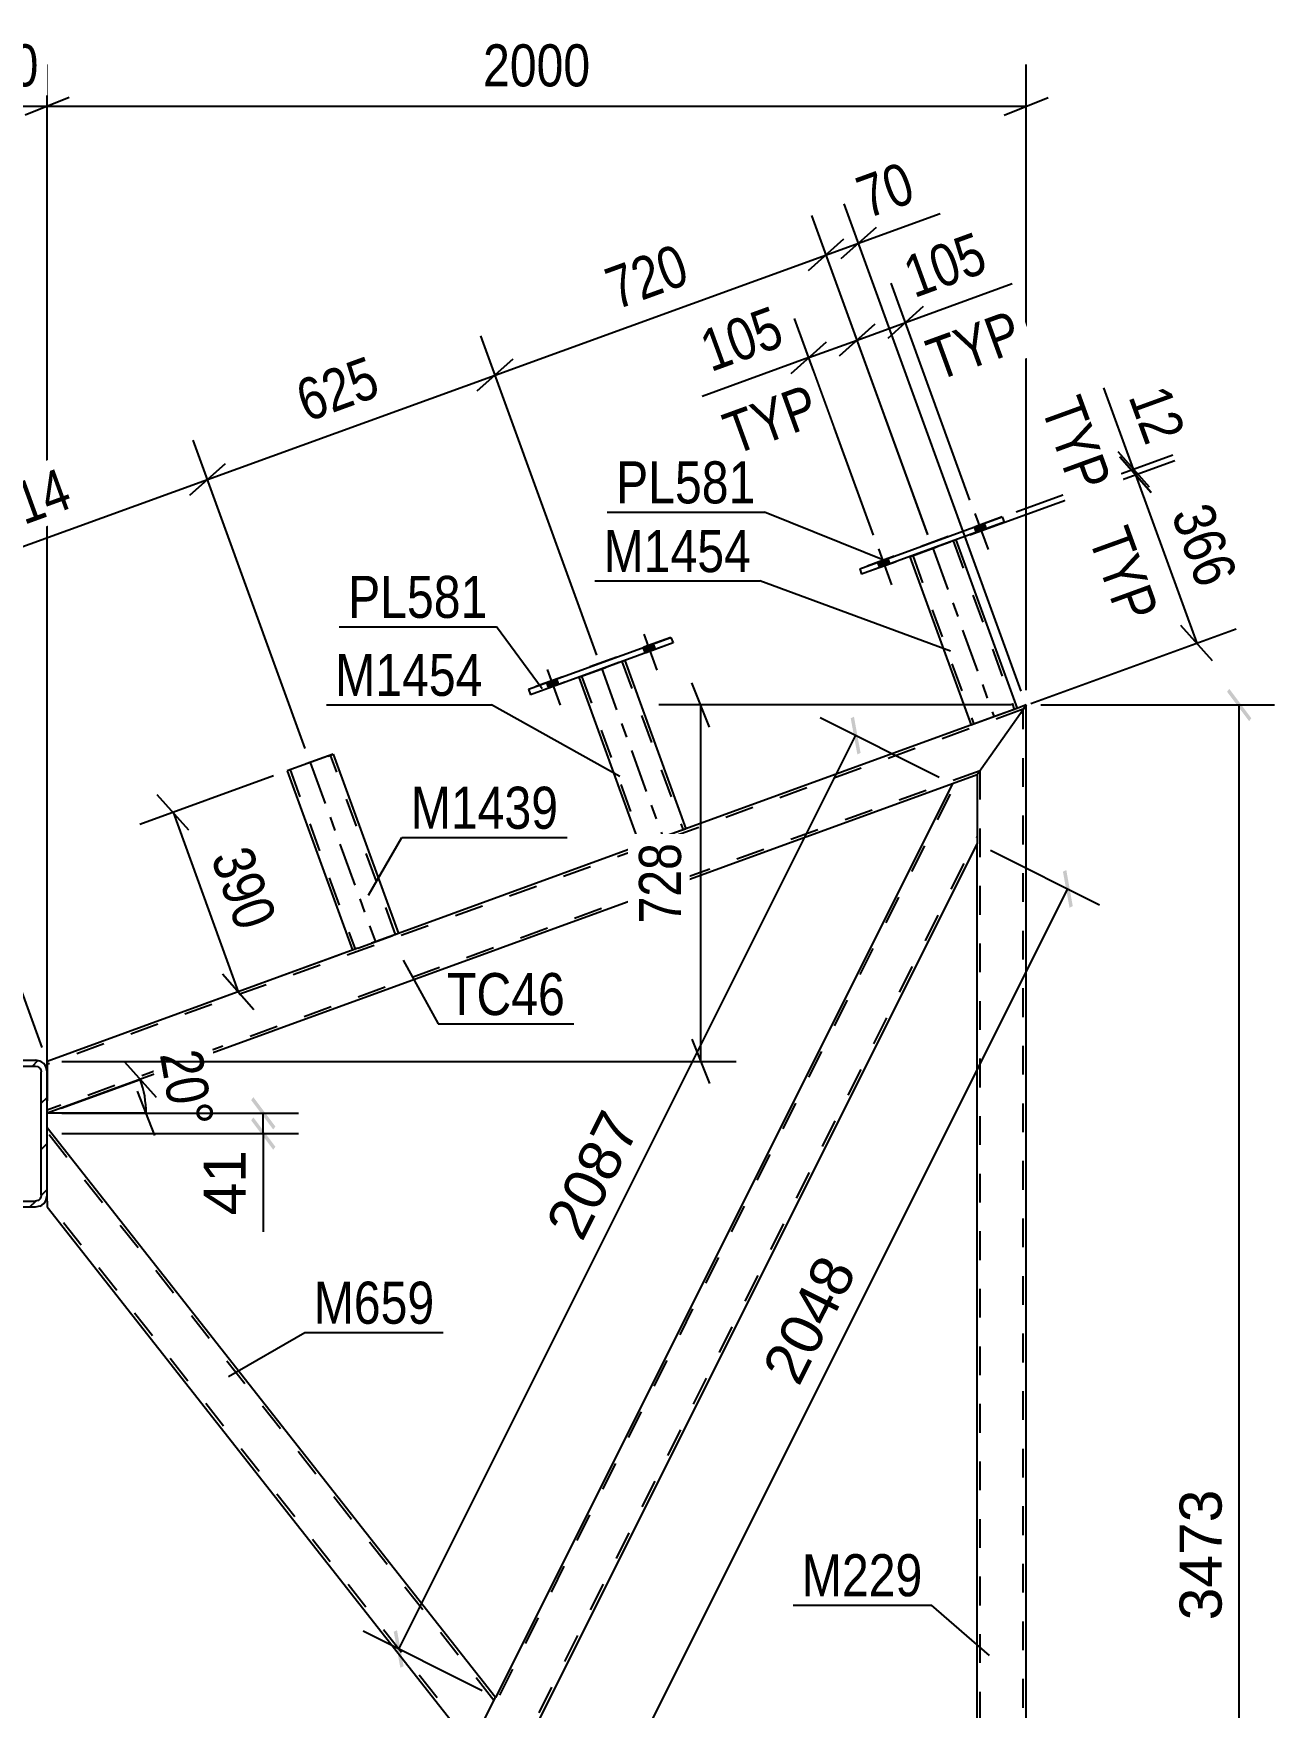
# Model space of a CAD drawing. Header units: millimetres. Extents: x -141 to 1048, y -561 to 280.
# Drawn here: x 836.4 to 920.9, y 45.2 to 159.2 of the extents above; entities that cross this region are included whole.
import ezdxf

# ---------------------------------------------------------------- set-up
doc = ezdxf.new("R2010")
doc.units = ezdxf.units.MM
doc.linetypes.add('DXK_LINE_DOT2', pattern=[3.9198, 1.9599, -1.9599])
doc.linetypes.add('DXK_LINE_DOT3', pattern=[5.9187, 2.979, -0.9799, 0.9799, -0.9799])
doc.styles.add('Arial', font='ARIAL.TTF', dxfattribs={"height": 0.2})
doc.styles.add('Arial Narrow', font='ARIALN.TTF', dxfattribs={"height": 0.2})

# ---------------------------------------------------------------- blocks, each defined once
blk = doc.blocks.new('Bolt-389626618-49842 - 2294')
at = {"linetype": 'Continuous'}
for points in [[(878.57, 117.63), (877.88, 117.38), (878.02, 117), (878.71, 117.25)], [(871.99, 115.23), (871.31, 114.98), (871.44, 114.61), (872.13, 114.86)]]:
    blk.add_hatch(color=1, dxfattribs=at).paths.add_polyline_path(points)
at = {"color": 1, "linetype": 'Continuous'}
for p, q in [((877.94, 118.29), (878.83, 115.84)), ((878.57, 117.63), (878.71, 117.25)), ((877.88, 117.38), (878.02, 117)), ((871.36, 115.89), (872.25, 113.45)), ((871.99, 115.23), (872.13, 114.86)), ((871.31, 114.98), (871.44, 114.61))]:
    blk.add_line(p, q, dxfattribs=at)
blk = doc.blocks.new('Part-389626618-2383 - 2294')
at = {"linetype": 'Continuous'}
h = blk.add_hatch(dxfattribs=at)
h.set_pattern_fill('', scale=0.7, style=0, pattern_type=0)
h.set_pattern_definition([(45, (830.6463, 80.0846), (-1.57154, 1.57154), [])])
h.paths.add_polyline_path([(830.65, 88.48), (830.65, 80.08), (830.71, 79.78), (830.88, 79.52), (831.14, 79.35), (831.45, 79.28), (836.51, 79.28), (836.82, 79.35), (837.08, 79.52), (837.25, 79.78), (837.31, 80.08), (837.31, 88.48), (837.25, 88.79), (837.08, 89.05), (836.82, 89.22), (836.51, 89.28), (831.45, 89.28), (831.14, 89.22), (830.88, 89.05), (830.71, 88.79)])
h.paths.add_polyline_path([(831.16, 88.77), (831.29, 88.85), (831.45, 88.88), (836.51, 88.88), (836.67, 88.85), (836.8, 88.77), (836.88, 88.64), (836.91, 88.48), (836.91, 80.08), (836.88, 79.93), (836.8, 79.8), (836.67, 79.72), (836.51, 79.68), (831.45, 79.68), (831.29, 79.72), (831.16, 79.8), (831.08, 79.93), (831.05, 80.08), (831.05, 88.48), (831.08, 88.64)])
at = {"color": 2, "linetype": 'Continuous'}
for p, q in [((831.45, 89.28), (831.14, 89.22)), ((831.45, 89.28), (836.51, 89.28)), ((836.82, 89.22), (836.51, 89.28)), ((830.71, 88.79), (830.65, 88.48)), ((830.65, 80.08), (830.65, 88.48)), ((831.05, 88.48), (831.08, 88.64)), ((831.05, 80.08), (831.05, 88.48)), ((831.29, 88.85), (831.45, 88.88)), ((831.45, 88.88), (836.51, 88.88)), ((836.51, 88.88), (836.67, 88.85)), ((836.88, 88.64), (836.91, 88.48)), ((836.91, 80.08), (836.91, 88.48)), ((837.31, 88.48), (837.25, 88.79)), ((837.31, 80.08), (837.31, 88.48)), ((830.65, 80.08), (830.71, 79.78)), ((831.08, 79.93), (831.05, 80.08)), ((836.91, 80.08), (836.88, 79.93)), ((837.25, 79.78), (837.31, 80.08)), ((831.14, 79.35), (831.45, 79.28)), ((831.45, 79.68), (831.29, 79.72)), ((831.45, 79.68), (836.51, 79.68)), ((831.45, 79.28), (836.51, 79.28)), ((836.67, 79.72), (836.51, 79.68)), ((836.51, 79.28), (836.82, 79.35))]:
    blk.add_line(p, q, dxfattribs=at)
for centre, radius, start, end in [((831.45, 88.48), 0.8, 112.5, 157.5), ((836.51, 88.48), 0.8, 22.5, 67.5), ((831.45, 88.48), 0.4, 112.5, 157.5), ((836.51, 88.48), 0.4, 22.5, 67.5), ((831.45, 80.08), 0.4, 202.5, 247.5), ((836.51, 80.08), 0.4, 292.5, 337.5), ((831.45, 80.08), 0.8, 202.5, 247.5), ((836.51, 80.08), 0.8, 292.5, 337.5)]:
    blk.add_arc(centre, radius, start, end, dxfattribs=at)
blk = doc.blocks.new('Part-389626618-2486 - 2294')
at = {"color": 2, "linetype": 'Continuous'}
for p, q in [((903.58, 112.9), (900.65, 108.71)), ((903.98, 113.47), (903.58, 112.9)), ((903.98, -2.07), (903.98, 113.47)), ((900.65, 4.16), (900.65, 104.03))]:
    blk.add_line(p, q, dxfattribs=at)
at = {"color": 7, "linetype": 'DXK_LINE_DOT2'}
for p, q in [((903.78, -1.86), (903.78, 113.18)), ((903.98, 113.47), (903.86, 113.3)), ((900.65, 108.71), (900.65, 104.03)), ((900.85, 1.19), (900.85, 108.99))]:
    blk.add_line(p, q, dxfattribs=at)
blk = doc.blocks.new('Part-389626618-2422 - 2294')
at = {"color": 2, "linetype": 'Continuous'}
for p, q in [((900.65, 108.71), (898.95, 108.09)), ((900.65, 108.71), (900.65, 104.03)), ((898.95, 108.09), (867.83, 45.88)), ((900.65, 104.03), (870.11, 42.98))]:
    blk.add_line(p, q, dxfattribs=at)
at = {"color": 7, "linetype": 'DXK_LINE_DOT2'}
for p, q in [((836.57, -17.06), (899.22, 108.19)), ((837.49, -21.78), (900.65, 104.48)), ((866.18, 42.58), (867.83, 45.88))]:
    blk.add_line(p, q, dxfattribs=at)
blk = doc.blocks.new('Part-389626618-2448 - 2294')
at = {"color": 7, "linetype": 'DXK_LINE_DOT2'}
for p, q in [((903.78, 113.18), (837.31, 88.99)), ((903.36, 113.24), (902.13, 112.8)), ((903.86, 113.3), (903.98, 113.47)), ((900.85, 108.99), (837.31, 85.87)), ((900.65, 108.71), (898.95, 108.09)), ((880.81, 105.03), (879.54, 104.57)), ((861.23, 97.91), (858.47, 96.91)), ((837.31, 89.2), (837.31, 89.17)), ((837.31, 89.17), (837.31, 89.08)), ((837.31, 88.48), (837.31, 85.66))]:
    blk.add_line(p, q, dxfattribs=at)
at = {"color": 2, "linetype": 'Continuous'}
for p, q in [((903.58, 112.9), (900.65, 108.71)), ((903.98, 113.47), (903.36, 113.24)), ((903.86, 113.3), (903.58, 112.9)), ((903.98, 113.47), (903.86, 113.3)), ((902.13, 112.8), (880.81, 105.03)), ((898.95, 108.09), (837.31, 85.66)), ((879.54, 104.57), (861.23, 97.91)), ((858.47, 96.91), (837.31, 89.2)), ((837.31, 89.2), (837.31, 88.78)), ((837.31, 88.78), (837.31, 88.48))]:
    blk.add_line(p, q, dxfattribs=at)
blk = doc.blocks.new('Part-389626618-49838 - 2294')
at = {"color": 7, "linetype": 'DXK_LINE_DOT2'}
for p, q in [((856.79, 110.12), (853.66, 108.99)), ((856.49, 110.01), (856.55, 110.04)), ((856.55, 110.04), (856.56, 110.04)), ((856.56, 110.04), (856.59, 110.05)), ((856.6, 110.06), (856.59, 110.05)), ((856.6, 110.06), (856.6, 110.06)), ((861.04, 97.84), (856.6, 110.06)), ((853.85, 109.06), (853.85, 109.06)), ((853.85, 109.06), (858.28, 96.84)), ((861.23, 97.91), (858.1, 96.77)), ((861, 97.82), (860.85, 97.77)), ((858.28, 96.84), (858.3, 96.84))]:
    blk.add_line(p, q, dxfattribs=at)
at = {"color": 2, "linetype": 'Continuous'}
for p, q in [((856.42, 109.99), (853.66, 108.99)), ((856.42, 109.99), (856.79, 110.12)), ((856.79, 110.12), (856.79, 110.12)), ((856.79, 110.12), (861.23, 97.91)), ((853.66, 108.99), (853.66, 108.99)), ((853.66, 108.99), (858.1, 96.77)), ((858.47, 96.91), (860.85, 97.77)), ((861.12, 97.87), (860.85, 97.77)), ((861.2, 97.9), (861.12, 97.87)), ((861.23, 97.91), (861.2, 97.9)), ((858.47, 96.91), (858.1, 96.77))]:
    blk.add_line(p, q, dxfattribs=at)
at = {"color": 7, "linetype": 'DXK_LINE_DOT3'}
blk.add_line((855.22, 109.56), (859.66, 97.34), dxfattribs=at)
blk = doc.blocks.new('Bolt-389626618-49845 - 2294')
at = {"linetype": 'Continuous'}
for points in [[(901.12, 125.84), (900.44, 125.59), (900.57, 125.21), (901.26, 125.46)], [(894.55, 123.44), (893.86, 123.19), (893.99, 122.82), (894.68, 123.07)]]:
    blk.add_hatch(color=1, dxfattribs=at).paths.add_polyline_path(points)
at = {"color": 1, "linetype": 'Continuous'}
for p, q in [((900.44, 125.59), (900.57, 125.21)), ((900.49, 126.5), (901.38, 124.05)), ((901.12, 125.84), (901.26, 125.46)), ((893.86, 123.19), (893.99, 122.82)), ((893.92, 124.1), (894.81, 121.66)), ((894.55, 123.44), (894.68, 123.07))]:
    blk.add_line(p, q, dxfattribs=at)
blk = doc.blocks.new('Part-389626618-2492 - 2294')
at = {"color": 2, "linetype": 'Continuous'}
for p, q in [((867.83, 45.88), (837.31, 84.68)), ((837.31, 79.68), (837.31, 80.08)), ((837.31, 79.68), (837.31, 79.28)), ((837.31, 79.28), (866.18, 42.58)), ((866.18, 42.58), (867.83, 45.88))]:
    blk.add_line(p, q, dxfattribs=at)
at = {"color": 7, "linetype": 'DXK_LINE_DOT2'}
for p, q in [((837.31, 80.08), (837.31, 84.68)), ((867.73, 45.68), (837.31, 84.35)), ((866.28, 42.78), (837.31, 79.61))]:
    blk.add_line(p, q, dxfattribs=at)
blk = doc.blocks.new('Bolt-389626618-49841 - 2294')
at = {"linetype": 'Continuous'}
for points in [[(878.57, 117.63), (877.88, 117.38), (878.02, 117), (878.71, 117.25)], [(871.99, 115.23), (871.31, 114.98), (871.44, 114.61), (872.13, 114.86)]]:
    blk.add_hatch(color=1, dxfattribs=at).paths.add_polyline_path(points)
at = {"color": 1, "linetype": 'Continuous'}
for p, q in [((877.94, 118.29), (878.83, 115.84)), ((878.57, 117.63), (878.71, 117.25)), ((877.88, 117.38), (878.02, 117)), ((871.36, 115.89), (872.25, 113.45)), ((871.99, 115.23), (872.13, 114.86)), ((871.31, 114.98), (871.44, 114.61))]:
    blk.add_line(p, q, dxfattribs=at)
blk = doc.blocks.new('Part-389626618-49831 - 2294')
at = {"color": 7, "linetype": 'DXK_LINE_DOT2'}
for p, q in [((873.51, 115.36), (876.64, 116.5)), ((876.64, 116.5), (873.51, 115.36)), ((876.45, 116.43), (876.45, 116.43)), ((876.45, 116.43), (880.62, 104.96)), ((876.64, 116.5), (876.64, 116.5)), ((873.51, 115.36), (873.51, 115.36)), ((873.51, 115.36), (873.51, 115.36)), ((873.51, 115.36), (873.51, 115.36)), ((873.7, 115.43), (873.7, 115.43)), ((873.7, 115.43), (877.86, 103.96)), ((880.81, 105.03), (877.67, 103.9)), ((880.57, 104.95), (880.43, 104.9)), ((877.67, 103.9), (877.67, 103.9)), ((877.86, 103.96), (877.88, 103.97))]:
    blk.add_line(p, q, dxfattribs=at)
at = {"color": 2, "linetype": 'Continuous'}
for p, q in [((876.64, 116.5), (880.81, 105.03)), ((873.51, 115.36), (877.67, 103.9)), ((880.43, 104.9), (878.05, 104.03)), ((880.7, 104.99), (880.43, 104.9)), ((880.78, 105.02), (880.7, 104.99)), ((880.81, 105.03), (880.78, 105.02)), ((878.05, 104.03), (877.67, 103.9))]:
    blk.add_line(p, q, dxfattribs=at)
at = {"color": 7, "linetype": 'DXK_LINE_DOT3'}
blk.add_line((875.07, 115.93), (879.24, 104.46), dxfattribs=at)
blk = doc.blocks.new('Part-389626618-49832 - 2294')
at = {"color": 2, "linetype": 'Continuous'}
for p, q in [((870.08, 114.54), (879.79, 118.07)), ((879.93, 117.7), (870.22, 114.16)), ((879.79, 118.07), (879.79, 118.07)), ((879.79, 118.07), (879.93, 117.7)), ((870.08, 114.54), (870.08, 114.54)), ((870.08, 114.54), (870.22, 114.16))]:
    blk.add_line(p, q, dxfattribs=at)
at = {"color": 7, "linetype": 'DXK_LINE_DOT2'}
for p, q in [((879.79, 118.07), (870.08, 114.54)), ((879.93, 117.7), (870.22, 114.16))]:
    blk.add_line(p, q, dxfattribs=at)
blk = doc.blocks.new('Part-389626618-49835 - 2294')
at = {"color": 7, "linetype": 'DXK_LINE_DOT2'}
for p, q in [((896.06, 123.57), (899.19, 124.71)), ((899.19, 124.71), (896.06, 123.57)), ((899.01, 124.64), (899.01, 124.64)), ((899.01, 124.64), (903.17, 113.17)), ((899.19, 124.71), (899.19, 124.71)), ((896.06, 123.57), (896.06, 123.57)), ((896.06, 123.57), (896.06, 123.57)), ((896.06, 123.57), (896.06, 123.57)), ((896.25, 123.64), (896.25, 123.64)), ((896.25, 123.64), (900.41, 112.17)), ((903.36, 113.24), (900.23, 112.1)), ((903.13, 113.16), (902.98, 113.1)), ((900.23, 112.1), (900.23, 112.1)), ((900.41, 112.17), (900.43, 112.18))]:
    blk.add_line(p, q, dxfattribs=at)
at = {"color": 2, "linetype": 'Continuous'}
for p, q in [((899.19, 124.71), (903.36, 113.24)), ((896.06, 123.57), (900.23, 112.1)), ((902.98, 113.1), (900.6, 112.24)), ((903.25, 113.2), (902.98, 113.1)), ((903.33, 113.23), (903.25, 113.2)), ((903.36, 113.24), (903.33, 113.23)), ((900.6, 112.24), (900.23, 112.1))]:
    blk.add_line(p, q, dxfattribs=at)
at = {"color": 7, "linetype": 'DXK_LINE_DOT3'}
blk.add_line((897.63, 124.14), (901.79, 112.67), dxfattribs=at)
blk = doc.blocks.new('Part-389626618-49836 - 2294')
at = {"color": 2, "linetype": 'Continuous'}
for p, q in [((892.64, 122.75), (902.35, 126.28)), ((902.48, 125.91), (892.77, 122.37)), ((902.35, 126.28), (902.35, 126.28)), ((902.35, 126.28), (902.48, 125.91)), ((892.64, 122.75), (892.64, 122.75)), ((892.64, 122.75), (892.77, 122.37))]:
    blk.add_line(p, q, dxfattribs=at)
at = {"color": 7, "linetype": 'DXK_LINE_DOT2'}
for p, q in [((902.35, 126.28), (892.64, 122.75)), ((902.48, 125.91), (892.77, 122.37))]:
    blk.add_line(p, q, dxfattribs=at)
blk = doc.blocks.new('Bolt-389626618-49846 - 2294')
at = {"linetype": 'Continuous'}
for points in [[(901.12, 125.84), (900.44, 125.59), (900.57, 125.21), (901.26, 125.46)], [(894.55, 123.44), (893.86, 123.19), (893.99, 122.82), (894.68, 123.07)]]:
    blk.add_hatch(color=1, dxfattribs=at).paths.add_polyline_path(points)
at = {"color": 1, "linetype": 'Continuous'}
for p, q in [((900.44, 125.59), (900.57, 125.21)), ((900.49, 126.5), (901.38, 124.05)), ((901.12, 125.84), (901.26, 125.46)), ((893.86, 123.19), (893.99, 122.82)), ((893.92, 124.1), (894.81, 121.66)), ((894.55, 123.44), (894.68, 123.07))]:
    blk.add_line(p, q, dxfattribs=at)
blk = doc.blocks.new('AngleDimension-389626618-2511 - 2294')
at = {"color": 7, "linetype": 'Continuous'}
for p, q in [((842.57, 89.17), (844.72, 86.76)), ((843.64, 87.96), (837.31, 85.66)), ((838.25, 86), (843.64, 87.96)), ((844.65, 84.16), (843.45, 87.16)), ((844.05, 85.66), (837.31, 85.66))]:
    blk.add_line(p, q, dxfattribs=at)
blk.add_arc((837.31, 85.66), 6.74, 360, 20, dxfattribs=at)
at = {"color": 0}
blk.add_wipeout([(845.4, 83.8), (849.53, 84.53), (848.41, 90.89), (844.27, 90.16)], dxfattribs=at)
at = {"color": 3, "style": 'Arial Narrow'}
blk.add_text('20°', height=2.863, rotation=-80.0021, dxfattribs=at).set_placement((844.97, 89.68))
blk = doc.blocks.new('StraightDimension-389626618-25348 - 2294')
at = {"linetype": 'Continuous'}
blk.add_hatch(color=7, dxfattribs=at).paths.add_polyline_path([(917.66, 114.37), (917.81, 114.57), (919.31, 112.57), (919.16, 112.37)])
at = {"color": 7, "linetype": 'Continuous'}
for p, q in [((904.98, 113.47), (920.89, 113.47)), ((918.49, -2.31), (918.49, 113.47))]:
    blk.add_line(p, q, dxfattribs=at)
at = {"color": 0}
blk.add_wipeout([(917.89, 60.63), (913.69, 60.63), (913.69, 50.53), (917.89, 50.53)], dxfattribs=at)
at = {"color": 3, "style": 'Arial'}
blk.add_text('3473', height=2.865, rotation=90.0002, dxfattribs=at).set_placement((917.29, 51.13))
blk = doc.blocks.new('StraightDimension-389626618-54237 - 2294')
at = {"color": 7, "linetype": 'Continuous'}
for p, q in [((903.64, 114.41), (891.58, 147.61)), ((897.29, 125.06), (889.39, 146.81)), ((893.76, 146), (891.35, 143.85)), ((889.16, 143.06), (891.57, 145.21)), ((890.37, 144.13), (892.55, 144.93))]:
    blk.add_line(p, q, dxfattribs=at)
at = {"color": 0}
blk.add_wipeout([(897.36, 147.47), (895.92, 151.42), (891.36, 149.76), (892.79, 145.81)], dxfattribs=at)
at = {"color": 7, "linetype": 'Continuous'}
blk.add_line((892.55, 144.93), (898.11, 146.94), dxfattribs=at)
blk.add_line((892.55, 144.93), (898.11, 146.94), dxfattribs=at)
at = {"color": 3, "style": 'Arial Narrow'}
blk.add_text('70', height=2.863, rotation=19.9618, dxfattribs=at).set_placement((893.15, 146.58))
blk = doc.blocks.new('StraightDimension-389626618-54238 - 2294')
at = {"color": 7, "linetype": 'Continuous'}
for p, q in [((897.29, 125.06), (889.39, 146.81)), ((889.16, 143.06), (891.57, 145.21)), ((867.81, 135.94), (890.37, 144.13)), ((874.73, 116.87), (866.84, 138.62)), ((869.01, 137.02), (866.6, 134.86))]:
    blk.add_line(p, q, dxfattribs=at)
at = {"color": 0}
blk.add_wipeout([(881.97, 141.88), (880.54, 145.83), (874.26, 143.55), (875.69, 139.6)], dxfattribs=at)
at = {"color": 3, "style": 'Arial Narrow'}
blk.add_text('720', height=2.863, rotation=19.9618, dxfattribs=at).set_placement((876.05, 140.37))
blk = doc.blocks.new('StraightDimension-389626618-25514 - 2294')
at = {"linetype": 'Continuous'}
for points in [[(852.85, 84.76), (852.7, 84.56), (851.2, 86.56), (851.35, 86.76)], [(851.2, 85.18), (851.35, 85.38), (852.85, 83.38), (852.7, 83.18)]]:
    blk.add_hatch(color=7, dxfattribs=at).paths.add_polyline_path(points)
at = {"color": 7, "linetype": 'Continuous'}
for p, q in [((838.31, 85.66), (854.42, 85.66)), ((852.02, 84.28), (852.02, 85.66)), ((838.31, 84.28), (854.42, 84.28)), ((852.02, 84.28), (852.02, 77.59)), ((852.02, 84.28), (852.02, 77.59))]:
    blk.add_line(p, q, dxfattribs=at)
at = {"color": 0}
blk.add_wipeout([(851.42, 83.76), (847.22, 83.76), (847.22, 78.11), (851.42, 78.11)], dxfattribs=at)
at = {"color": 3, "style": 'Arial'}
blk.add_text('41', height=2.865, rotation=90.0002, dxfattribs=at).set_placement((850.82, 78.71))
blk = doc.blocks.new('StraightDimension-389626618-25540 - 2294')
at = {"linetype": 'Continuous'}
for points in [[(892.03, 112.56), (892.25, 112.67), (892.7, 110.21), (892.48, 110.1)], [(861.58, 48), (861.36, 47.89), (860.91, 50.35), (861.13, 50.46)]]:
    blk.add_hatch(color=7, dxfattribs=at).paths.add_polyline_path(points)
at = {"color": 7, "linetype": 'Continuous'}
for p, q in [((898.06, 108.54), (889.95, 112.59)), ((861.25, 49.17), (892.36, 111.38)), ((866.94, 46.33), (858.83, 50.38))]:
    blk.add_line(p, q, dxfattribs=at)
at = {"color": 0}
blk.add_wipeout([(878.53, 85.06), (874.77, 86.94), (870.25, 77.91), (874.01, 76.03)], dxfattribs=at)
at = {"color": 3, "style": 'Arial'}
blk.add_text('2087', height=2.865, rotation=63.4264, dxfattribs=at).set_placement((873.74, 76.84))
blk = doc.blocks.new('StraightDimension-389626618-25542 - 2294')
at = {"linetype": 'Continuous'}
for points in [[(906.48, 102.12), (906.71, 102.23), (907.15, 99.77), (906.93, 99.66)], [(876.62, 38.72), (876.39, 38.61), (875.95, 41.07), (876.17, 41.18)]]:
    blk.add_hatch(color=7, dxfattribs=at).paths.add_polyline_path(points)
at = {"color": 7, "linetype": 'Continuous'}
for p, q in [((901.54, 103.58), (908.97, 99.87)), ((876.28, 39.89), (906.82, 100.94)), ((871, 42.54), (878.43, 38.82))]:
    blk.add_line(p, q, dxfattribs=at)
at = {"color": 0}
blk.add_wipeout([(893.27, 75.2), (889.52, 77.08), (885, 68.05), (888.76, 66.17)], dxfattribs=at)
at = {"color": 3, "style": 'Arial'}
blk.add_text('2048', height=2.865, rotation=63.4264, dxfattribs=at).set_placement((888.49, 66.98))
blk = doc.blocks.new('StraightDimension-389626618-38954 - 2294')
at = {"color": 7, "linetype": 'Continuous'}
for p, q in [((882.42, 111.97), (881.22, 114.97)), ((902.98, 113.47), (878.97, 113.47)), ((881.82, 89.2), (881.82, 113.47)), ((881.22, 90.7), (882.42, 87.7)), ((838.31, 89.2), (884.22, 89.2))]:
    blk.add_line(p, q, dxfattribs=at)
at = {"color": 0}
blk.add_wipeout([(881.07, 104.68), (876.87, 104.68), (876.87, 97.99), (881.07, 97.99)], dxfattribs=at)
at = {"color": 3, "style": 'Arial Narrow'}
blk.add_text('728', height=2.863, rotation=90.0002, dxfattribs=at).set_placement((880.47, 98.59))
blk = doc.blocks.new('StraightDimension-389626618-47411 - 2294')
at = {"color": 7, "linetype": 'Continuous'}
for p, q in [((837.31, 86.66), (837.31, 157.1)), ((903.98, 114.47), (903.98, 157.1)), ((838.81, 154.85), (835.81, 153.65)), ((837.31, 154.25), (903.98, 154.25)), ((902.48, 153.65), (905.48, 154.85))]:
    blk.add_line(p, q, dxfattribs=at)
at = {"color": 0}
blk.add_wipeout([(874.9, 155), (874.9, 159.2), (866.39, 159.2), (866.39, 155)], dxfattribs=at)
at = {"color": 3, "style": 'Arial Narrow'}
blk.add_text('2000', height=2.863, dxfattribs=at).set_placement((866.99, 155.6))
blk = doc.blocks.new('StraightDimension-389626618-47412 - 2294')
at = {"color": 7, "linetype": 'Continuous'}
for p, q in [((830.65, 86.66), (830.65, 157.1)), ((837.31, 86.66), (837.31, 157.1)), ((829.15, 153.65), (832.15, 154.85)), ((830.65, 154.25), (837.31, 154.25)), ((838.81, 154.85), (835.81, 153.65))]:
    blk.add_line(p, q, dxfattribs=at)
at = {"color": 0}
blk.add_wipeout([(837.32, 155), (837.32, 159.2), (830.64, 159.2), (830.64, 155)], dxfattribs=at)
at = {"color": 3, "style": 'Arial Narrow'}
blk.add_text('200', height=2.863, dxfattribs=at).set_placement((831.24, 155.6))
blk = doc.blocks.new('StraightDimension-389626618-54239 - 2294')
at = {"color": 7, "linetype": 'Continuous'}
for p, q in [((874.73, 116.87), (866.84, 138.62)), ((866.6, 134.86), (869.01, 137.02)), ((848.23, 128.83), (867.81, 135.94)), ((854.88, 110.5), (847.25, 131.51)), ((849.43, 129.9), (847.02, 127.75))]:
    blk.add_line(p, q, dxfattribs=at)
at = {"color": 0}
blk.add_wipeout([(860.9, 134.23), (859.47, 138.18), (853.19, 135.9), (854.62, 131.95)], dxfattribs=at)
at = {"color": 3, "style": 'Arial Narrow'}
blk.add_text('625', height=2.863, rotation=19.9618, dxfattribs=at).set_placement((854.98, 132.72))
blk = doc.blocks.new('StraightDimension-389626618-54240 - 2294')
at = {"color": 7, "linetype": 'Continuous'}
for p, q in [((854.88, 110.5), (847.25, 131.51)), ((847.02, 127.75), (849.43, 129.9)), ((825.87, 120.71), (848.23, 128.83)), ((836.97, 90.14), (824.9, 123.39)), ((827.08, 121.79), (824.67, 119.63))]:
    blk.add_line(p, q, dxfattribs=at)
at = {"color": 0}
blk.add_wipeout([(839.93, 126.62), (838.5, 130.56), (832.22, 128.28), (833.65, 124.33)], dxfattribs=at)
at = {"color": 3, "style": 'Arial Narrow'}
blk.add_text('714', height=2.863, rotation=19.9618, dxfattribs=at).set_placement((834.01, 125.1))
blk = doc.blocks.new('StraightDimension-389626618-54350 - 2294')
at = {"color": 7, "linetype": 'Continuous'}
for p, q in [((900.13, 125.05), (914.1, 130.12)), ((910.35, 130.36), (912.5, 127.95)), ((911.42, 129.15), (915.59, 117.68)), ((904.3, 113.58), (918.27, 118.66)), ((916.66, 116.48), (914.51, 118.89))]:
    blk.add_line(p, q, dxfattribs=at)
at = {"color": 0}
blk.add_wipeout([(915.35, 120.53), (919.3, 121.97), (917.02, 128.25), (913.07, 126.81)], dxfattribs=at)
at = {"color": 0, "linetype": 'Continuous'}
blk.add_wipeout([(910.01, 118.11), (913.96, 119.54), (911.36, 126.68), (907.42, 125.24)], dxfattribs=at)
at = {"color": 3, "style": 'Arial Narrow'}
blk.add_text('366', height=2.863, rotation=-70.0384, dxfattribs=at).set_placement((913.84, 126.46))
at = {"color": 3, "linetype": 'Continuous', "style": 'Arial Narrow'}
blk.add_text('TYP', height=2.863, rotation=-70.0384, dxfattribs=at).set_placement((908.19, 124.88))
blk = doc.blocks.new('StraightDimension-389626618-54351 - 2294')
at = {"color": 7, "linetype": 'Continuous'}
for p, q in [((900.13, 125.05), (914.1, 130.12)), ((903.29, 126.62), (913.96, 130.5)), ((910.21, 130.73), (912.36, 128.32)), ((912.5, 127.95), (910.35, 130.36)), ((911.29, 129.53), (911.42, 129.15))]:
    blk.add_line(p, q, dxfattribs=at)
at = {"color": 0}
blk.add_wipeout([(911.81, 130.28), (915.76, 131.71), (914.1, 136.28), (910.15, 134.84)], dxfattribs=at)
at = {"color": 7, "linetype": 'Continuous'}
blk.add_line((911.29, 129.53), (909.27, 135.08), dxfattribs=at)
at = {"color": 0, "linetype": 'Continuous'}
blk.add_wipeout([(906.78, 127), (910.73, 128.43), (908.14, 135.56), (904.19, 134.13)], dxfattribs=at)
at = {"color": 7, "linetype": 'Continuous'}
blk.add_line((911.29, 129.53), (909.27, 135.08), dxfattribs=at)
at = {"color": 3, "linetype": 'Continuous', "style": 'Arial Narrow'}
blk.add_text('TYP', height=2.863, rotation=-70.0384, dxfattribs=at).set_placement((904.96, 133.77))
at = {"color": 3, "style": 'Arial Narrow'}
blk.add_text('12', height=2.863, rotation=-70.0384, dxfattribs=at).set_placement((910.92, 134.48))
blk = doc.blocks.new('StraightDimension-389626618-54360 - 2294')
at = {"color": 7, "linetype": 'Continuous'}
for p, q in [((900.15, 127.43), (894.78, 142.2)), ((897.29, 125.08), (891.49, 141)), ((896.96, 140.6), (894.55, 138.44)), ((891.26, 137.25), (893.67, 139.4)), ((892.46, 138.32), (895.75, 139.52))]:
    blk.add_line(p, q, dxfattribs=at)
at = {"color": 0}
blk.add_wipeout([(902.27, 142.69), (900.83, 146.64), (894.55, 144.35), (895.99, 140.41)], dxfattribs=at)
at = {"color": 7, "linetype": 'Continuous'}
blk.add_line((895.75, 139.52), (903.02, 142.17), dxfattribs=at)
at = {"color": 0, "linetype": 'Continuous'}
blk.add_wipeout([(904.7, 137.35), (903.26, 141.3), (896.13, 138.7), (897.56, 134.75)], dxfattribs=at)
at = {"color": 7, "linetype": 'Continuous'}
blk.add_line((895.75, 139.52), (903.02, 142.17), dxfattribs=at)
at = {"color": 3, "style": 'Arial Narrow'}
blk.add_text('105', height=2.863, rotation=20.0077, dxfattribs=at).set_placement((896.35, 141.17))
at = {"color": 3, "linetype": 'Continuous', "style": 'Arial Narrow'}
blk.add_text('TYP', height=2.863, rotation=20.0077, dxfattribs=at).set_placement((897.92, 135.52))
blk = doc.blocks.new('StraightDimension-389626618-54361 - 2294')
at = {"color": 7, "linetype": 'Continuous'}
for p, q in [((897.29, 125.08), (891.49, 141)), ((893.57, 125.04), (888.2, 139.8)), ((893.67, 139.4), (891.26, 137.25)), ((887.97, 136.05), (890.38, 138.2)), ((889.17, 137.13), (892.46, 138.32))]:
    blk.add_line(p, q, dxfattribs=at)
at = {"color": 0}
blk.add_wipeout([(888.42, 137.65), (886.99, 141.6), (880.71, 139.31), (882.14, 135.36)], dxfattribs=at)
at = {"color": 7, "linetype": 'Continuous'}
blk.add_line((889.17, 137.13), (881.91, 134.48), dxfattribs=at)
at = {"color": 0, "linetype": 'Continuous'}
blk.add_wipeout([(890.85, 132.31), (889.41, 136.26), (882.28, 133.66), (883.72, 129.71)], dxfattribs=at)
at = {"color": 7, "linetype": 'Continuous'}
blk.add_line((889.17, 137.13), (881.91, 134.48), dxfattribs=at)
at = {"color": 3, "style": 'Arial Narrow'}
blk.add_text('105', height=2.863, rotation=20.0077, dxfattribs=at).set_placement((882.5, 136.13))
at = {"color": 3, "linetype": 'Continuous', "style": 'Arial Narrow'}
blk.add_text('TYP', height=2.863, rotation=20.0077, dxfattribs=at).set_placement((884.08, 130.48))
blk = doc.blocks.new('StraightDimension-389626618-54837 - 2294')
at = {"color": 7, "linetype": 'Continuous'}
for p, q in [((852.72, 108.65), (843.62, 105.34)), ((846.95, 104.95), (844.8, 107.36)), ((845.88, 106.16), (850.31, 93.94)), ((857.16, 96.43), (848.06, 93.12)), ((849.24, 95.15), (851.39, 92.74))]:
    blk.add_line(p, q, dxfattribs=at)
at = {"color": 0}
blk.add_wipeout([(849.94, 97.17), (853.89, 98.6), (851.61, 104.88), (847.66, 103.45)], dxfattribs=at)
at = {"color": 3, "style": 'Arial Narrow'}
blk.add_text('390', height=2.863, rotation=-70.0384, dxfattribs=at).set_placement((848.43, 103.09))
blk = doc.blocks.new('Mark-389626618-54329 - 2294')
at = {"color": 30, "linetype": 'Continuous'}
for p in [(875.45, 126.6), (894.67, 123.18)]:
    blk.add_line(p, (886.15, 126.6), dxfattribs=at)
at = {"color": 0}
blk.add_wipeout([(885.55, 127.2), (885.55, 130.2), (876.05, 130.2), (876.05, 127.2)], dxfattribs=at)
blk.add_wipeout([(885.55, 127.2), (885.55, 130.2), (876.05, 130.2), (876.05, 127.2)], dxfattribs=at)
at = {"color": 3, "style": 'Arial Narrow'}
blk.add_text('PL581', height=2.863, dxfattribs=at).set_placement((876.05, 127.2))
blk = doc.blocks.new('Mark-389626618-54290 - 2294')
at = {"color": 30, "linetype": 'Continuous'}
for p in [(857.2, 118.8), (871.01, 114.57)]:
    blk.add_line(p, (867.91, 118.8), dxfattribs=at)
at = {"color": 0}
blk.add_wipeout([(867.31, 119.4), (867.31, 122.4), (857.8, 122.4), (857.8, 119.4)], dxfattribs=at)
blk.add_wipeout([(867.31, 119.4), (867.31, 122.4), (857.8, 122.4), (857.8, 119.4)], dxfattribs=at)
at = {"color": 3, "style": 'Arial Narrow'}
blk.add_text('PL581', height=2.863, dxfattribs=at).set_placement((857.8, 119.4))
blk = doc.blocks.new('Mark-389626618-38381 - 2294')
at = {"color": 30, "linetype": 'Continuous'}
for p in [(888.1, 52.17), (901.47, 48.74)]:
    blk.add_line(p, (897.53, 52.17), dxfattribs=at)
at = {"color": 0}
blk.add_wipeout([(896.93, 52.77), (896.93, 55.77), (888.7, 55.77), (888.7, 52.77)], dxfattribs=at)
blk.add_wipeout([(896.93, 52.77), (896.93, 55.77), (888.7, 55.77), (888.7, 52.77)], dxfattribs=at)
at = {"color": 3, "style": 'Arial Narrow'}
blk.add_text('M229', height=2.863, dxfattribs=at).set_placement((888.7, 52.77))
blk = doc.blocks.new('Mark-389626618-25319 - 2294')
at = {"color": 30, "linetype": 'Continuous'}
for p, q in [((849.66, 67.73), (854.86, 70.73)), ((854.86, 70.73), (864.28, 70.73))]:
    blk.add_line(p, q, dxfattribs=at)
at = {"color": 0}
blk.add_wipeout([(863.68, 71.33), (863.68, 74.33), (855.46, 74.33), (855.46, 71.33)], dxfattribs=at)
blk.add_wipeout([(863.68, 71.33), (863.68, 74.33), (855.46, 74.33), (855.46, 71.33)], dxfattribs=at)
at = {"color": 3, "style": 'Arial Narrow'}
blk.add_text('M659', height=2.863, dxfattribs=at).set_placement((855.46, 71.33))
blk = doc.blocks.new('Mark-389626618-54287 - 2294')
at = {"color": 30, "linetype": 'Continuous'}
for p in [(856.32, 113.49), (876.3, 108.6)]:
    blk.add_line(p, (867.57, 113.49), dxfattribs=at)
at = {"color": 0}
blk.add_wipeout([(866.97, 114.09), (866.97, 117.09), (856.92, 117.09), (856.92, 114.09)], dxfattribs=at)
blk.add_wipeout([(866.97, 114.09), (866.97, 117.09), (856.92, 117.09), (856.92, 114.09)], dxfattribs=at)
at = {"color": 3, "style": 'Arial Narrow'}
blk.add_text('M1454', height=2.863, dxfattribs=at).set_placement((856.92, 114.09))
blk = doc.blocks.new('Mark-389626618-38493 - 2294')
at = {"color": 30, "linetype": 'Continuous'}
for p, q in [((861.55, 96.08), (863.94, 91.75)), ((863.94, 91.75), (873.18, 91.75))]:
    blk.add_line(p, q, dxfattribs=at)
at = {"color": 0}
blk.add_wipeout([(872.58, 92.35), (872.58, 95.35), (864.54, 95.35), (864.54, 92.35)], dxfattribs=at)
blk.add_wipeout([(872.58, 92.35), (872.58, 95.35), (864.54, 95.35), (864.54, 92.35)], dxfattribs=at)
at = {"color": 3, "style": 'Arial Narrow'}
blk.add_text('TC46', height=2.863, dxfattribs=at).set_placement((864.54, 92.35))
blk = doc.blocks.new('Mark-389626618-54326 - 2294')
at = {"color": 30, "linetype": 'Continuous'}
for p in [(874.6, 121.92), (898.83, 117.13)]:
    blk.add_line(p, (885.85, 121.92), dxfattribs=at)
at = {"color": 0}
blk.add_wipeout([(885.25, 122.52), (885.25, 125.52), (875.2, 125.52), (875.2, 122.52)], dxfattribs=at)
blk.add_wipeout([(885.25, 122.52), (885.25, 125.52), (875.2, 125.52), (875.2, 122.52)], dxfattribs=at)
at = {"color": 3, "style": 'Arial Narrow'}
blk.add_text('M1454', height=2.863, dxfattribs=at).set_placement((875.2, 122.52))
blk = doc.blocks.new('Mark-389626618-54268 - 2294')
at = {"color": 30, "linetype": 'Continuous'}
for p, q in [((859.19, 100.52), (861.47, 104.44)), ((861.47, 104.44), (872.72, 104.44))]:
    blk.add_line(p, q, dxfattribs=at)
at = {"color": 0}
blk.add_wipeout([(872.12, 105.04), (872.12, 108.04), (862.07, 108.04), (862.07, 105.04)], dxfattribs=at)
blk.add_wipeout([(872.12, 105.04), (872.12, 108.04), (862.07, 108.04), (862.07, 105.04)], dxfattribs=at)
at = {"color": 3, "style": 'Arial Narrow'}
blk.add_text('M1439', height=2.863, dxfattribs=at).set_placement((862.07, 105.04))

msp = doc.modelspace()

# ---------------------------------------------------------------- block references
for name in ['Part-389626618-49836 - 2294', 'Bolt-389626618-49845 - 2294', 'Bolt-389626618-49846 - 2294', 'Part-389626618-49835 - 2294', 'Part-389626618-49832 - 2294', 'Bolt-389626618-49842 - 2294', 'Bolt-389626618-49841 - 2294', 'Part-389626618-49831 - 2294', 'StraightDimension-389626618-25348 - 2294', 'Part-389626618-2448 - 2294', 'Part-389626618-2486 - 2294', 'Part-389626618-49838 - 2294', 'Part-389626618-2422 - 2294', 'Part-389626618-2383 - 2294', 'Part-389626618-2492 - 2294']:
    msp.add_blockref(name, (0, 0))

# ---------------------------------------------------------------- next in the draw order: block references
for name in ['StraightDimension-389626618-54237 - 2294', 'StraightDimension-389626618-25540 - 2294', 'AngleDimension-389626618-2511 - 2294']:
    msp.add_blockref(name, (0, 0))

# ---------------------------------------------------------------- next in the draw order: block references
for name in ['StraightDimension-389626618-54238 - 2294', 'StraightDimension-389626618-25542 - 2294', 'StraightDimension-389626618-25514 - 2294', 'Mark-389626618-25319 - 2294']:
    msp.add_blockref(name, (0, 0))

# ---------------------------------------------------------------- next in the draw order: block references
for name in ['StraightDimension-389626618-38954 - 2294', 'Mark-389626618-38381 - 2294']:
    msp.add_blockref(name, (0, 0))

# ---------------------------------------------------------------- next in the draw order: block references
msp.add_blockref('StraightDimension-389626618-47411 - 2294', (0, 0))

# ---------------------------------------------------------------- next in the draw order: block references
for name in ['StraightDimension-389626618-47412 - 2294', 'StraightDimension-389626618-54239 - 2294', 'StraightDimension-389626618-54350 - 2294', 'Mark-389626618-38493 - 2294']:
    msp.add_blockref(name, (0, 0))

# ---------------------------------------------------------------- next in the draw order: block references
for name in ['StraightDimension-389626618-54351 - 2294', 'StraightDimension-389626618-54240 - 2294', 'Mark-389626618-54290 - 2294']:
    msp.add_blockref(name, (0, 0))

# ---------------------------------------------------------------- next in the draw order: block references
for name in ['StraightDimension-389626618-54360 - 2294', 'StraightDimension-389626618-54837 - 2294']:
    msp.add_blockref(name, (0, 0))

# ---------------------------------------------------------------- next in the draw order: block references
for name in ['StraightDimension-389626618-54361 - 2294', 'Mark-389626618-54287 - 2294']:
    msp.add_blockref(name, (0, 0))

# ---------------------------------------------------------------- next in the draw order: block references
for name in ['Mark-389626618-54329 - 2294', 'Mark-389626618-54268 - 2294']:
    msp.add_blockref(name, (0, 0))

# ---------------------------------------------------------------- next in the draw order: block references
msp.add_blockref('Mark-389626618-54326 - 2294', (0, 0))

doc.saveas('drawing.dxf')
